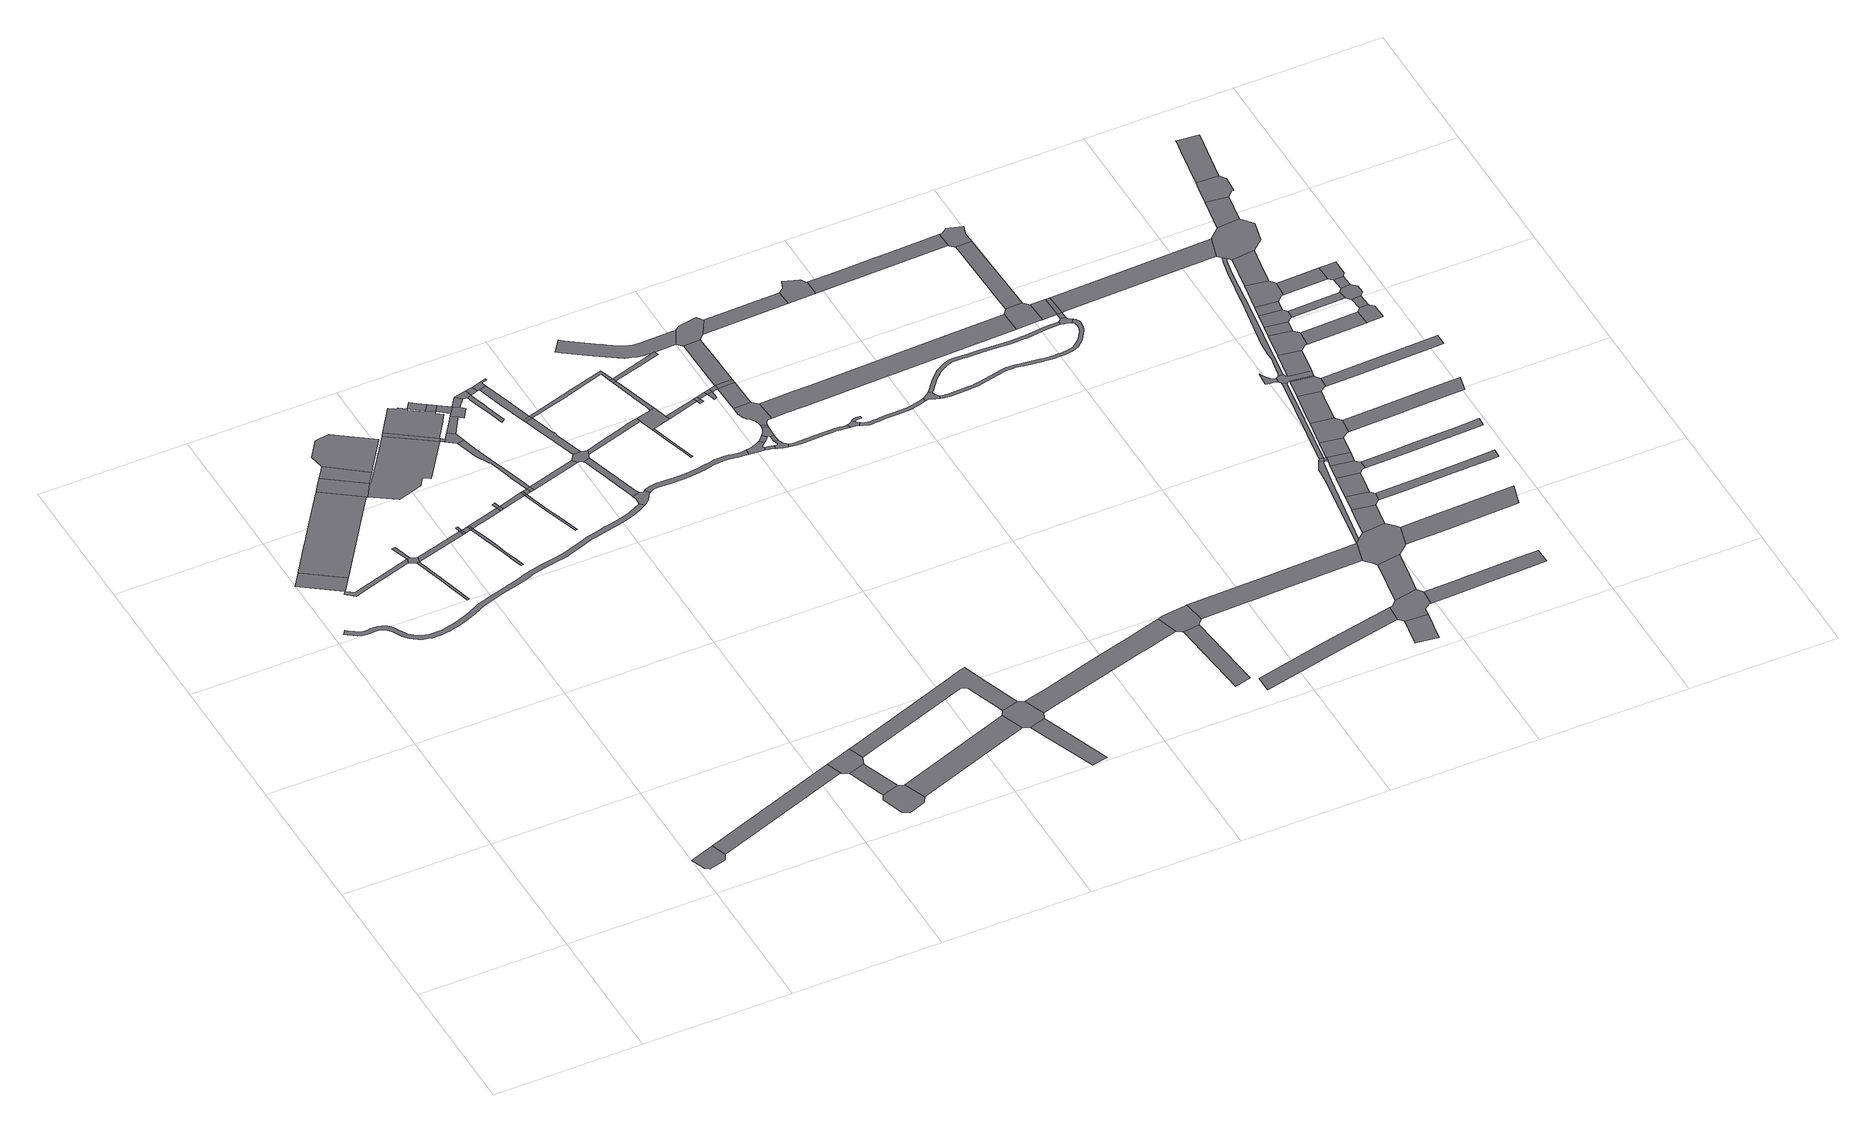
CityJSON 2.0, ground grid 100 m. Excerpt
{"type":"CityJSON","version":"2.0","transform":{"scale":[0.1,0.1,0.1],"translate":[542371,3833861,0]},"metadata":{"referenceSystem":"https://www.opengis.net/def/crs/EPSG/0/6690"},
"CityObjects":{
"road1":{"type":"Road","geometry":[{"type":"MultiSurface","lod":"1","boundaries":[[[0,1,2,3,4,5,6,7,8]]]}]},
"road2":{"type":"Road","attributes":{"RoadStructureAttribute.sectionType":"1"},"geometry":[{"type":"MultiSurface","lod":"1","boundaries":[[[9,10,11,12]]]}]},
"road3":{"type":"Road","attributes":{"RoadStructureAttribute.sectionType":"1"},"geometry":[{"type":"MultiSurface","lod":"1","boundaries":[[[13,14,15,11,16,17,18,19]]]}]},
"road4":{"type":"Road","attributes":{"RoadStructureAttribute.sectionType":"1"},"geometry":[{"type":"MultiSurface","lod":"1","boundaries":[[[20,21,22,23,24,25,26,9,12]]]}]},
"road5":{"type":"Road","geometry":[{"type":"MultiSurface","lod":"1","boundaries":[[[27,28,29,30,13,31]]]}]},
"road6":{"type":"Road","geometry":[{"type":"MultiSurface","lod":"1","boundaries":[[[31,13,19,32,33,34]]]}]},
"road7":{"type":"Road","attributes":{"RoadStructureAttribute.sectionType":"1"},"geometry":[{"type":"MultiSurface","lod":"1","boundaries":[[[32,35,36,37,38,39,40,33]]]}]},
"road8":{"type":"Road","attributes":{"RoadStructureAttribute.sectionType":"1"},"geometry":[{"type":"MultiSurface","lod":"1","boundaries":[[[41,0,8,42]]]}]},
"road9":{"type":"Road","geometry":[{"type":"MultiSurface","lod":"1","boundaries":[[[43,44,23,22,45,46]]]}]},
"road10":{"type":"Road","attributes":{"RoadStructureAttribute.sectionType":"1"},"geometry":[{"type":"MultiSurface","lod":"1","boundaries":[[[47,34,33,48]]]}]},
"road11":{"type":"Road","attributes":{"RoadStructureAttribute.sectionType":"1"},"geometry":[{"type":"MultiSurface","lod":"1","boundaries":[[[49,50,51,43,46,52]]]}]},
"road12":{"type":"Road","attributes":{"RoadStructureAttribute.sectionType":"1"},"geometry":[{"type":"MultiSurface","lod":"1","boundaries":[[[53,54,55,56,57,58,59,60,61,62,63,64,65,66,67,68,69,70,71,72,73,74,75,76,77,78,79,80,81,82,83,84,85,86,87,88,89,90,91,92,93,94,95,96,97,98,99,100,101,102,103,104,105,106,107,108,109,110,111,112,113,114,115,116,117,118,119,120,121,122,123,124,125,126,127,128,129,130,131,132,133,134,135,136,137,138,139,140,141,142,143,144,145,146,147,148,149,150,151,152,153,154,155,156,157,158,159,160,161,162,163,164,165,166,167,168,169,170,171,172,173,174,175,176,177,178,179,180,181,182,183,184,185,186,187,188,189,190,191,192,193,194]]]}]},
"road13":{"type":"Road","geometry":[{"type":"MultiSurface","lod":"1","boundaries":[[[195,196,197,49,52,198,199]]]}]},
"road14":{"type":"Road","geometry":[{"type":"MultiSurface","lod":"1","boundaries":[[[200,47,48,201]]]}]},
"road15":{"type":"Road","geometry":[{"type":"MultiSurface","lod":"1","boundaries":[[[202,203,47,200]]]}]},
"road16":{"type":"Road","attributes":{"RoadStructureAttribute.sectionType":"1"},"geometry":[{"type":"MultiSurface","lod":"1","boundaries":[[[204,200,201,205]]]}]},
"road17":{"type":"Road","attributes":{"RoadStructureAttribute.sectionType":"1"},"geometry":[{"type":"MultiSurface","lod":"1","boundaries":[[[206,207,208,209,210,211,212,213,214,215,216,205]]]}]},
"road18":{"type":"Road","geometry":[{"type":"MultiSurface","lod":"1","boundaries":[[[217,204,205,216]]]}]},
"road19":{"type":"Road","attributes":{"RoadStructureAttribute.sectionType":"1"},"geometry":[{"type":"MultiSurface","lod":"1","boundaries":[[[218,219,220,46,45,221,222,223,224,225]]]}]},
"road20":{"type":"Road","attributes":{"RoadStructureAttribute.sectionType":"1"},"geometry":[{"type":"MultiSurface","lod":"1","boundaries":[[[226,227,217,216,228,229]]]}]},
"road21":{"type":"Road","geometry":[{"type":"MultiSurface","lod":"1","boundaries":[[[230,231,232,41,42,233,234,235,236,237,238]]]}]},
"road22":{"type":"Road","attributes":{"RoadStructureAttribute.sectionType":"1"},"geometry":[{"type":"MultiSurface","lod":"1","boundaries":[[[239,240,241,236,235,242,243,244,245,246]]]}]},
"road23":{"type":"Road","geometry":[{"type":"MultiSurface","lod":"1","boundaries":[[[246,245,247,248,249,250,251,252,253]]]}]},
"road24":{"type":"Road","geometry":[{"type":"MultiSurface","lod":"1","boundaries":[[[254,226,229,255]]]}]},
"road25":{"type":"Road","geometry":[{"type":"MultiSurface","lod":"1","boundaries":[[[256,257,258,259,226,254]]]}]},
"road26":{"type":"Road","geometry":[{"type":"MultiSurface","lod":"1","boundaries":[[[260,218,225,261,262]]]}]},
"road27":{"type":"Road","attributes":{"RoadStructureAttribute.sectionType":"1"},"geometry":[{"type":"MultiSurface","lod":"1","boundaries":[[[263,264,254,255,265,266]]]}]},
"road28":{"type":"Road","geometry":[{"type":"MultiSurface","lod":"1","boundaries":[[[267,268,260,262,269,270,271,272,273,274,275,276,277]]]}]},
"road29":{"type":"Road","geometry":[{"type":"MultiSurface","lod":"1","boundaries":[[[261,225,278,279]]]}]},
"road30":{"type":"Road","geometry":[{"type":"MultiSurface","lod":"1","boundaries":[[[280,263,266,281]]]}]},
"road31":{"type":"Road","attributes":{"RoadStructureAttribute.sectionType":"1"},"geometry":[{"type":"MultiSurface","lod":"1","boundaries":[[[282,283,284,285,286,287,281,266]]]}]},
"road32":{"type":"Road","attributes":{"RoadStructureAttribute.sectionType":"1"},"geometry":[{"type":"MultiSurface","lod":"1","boundaries":[[[288,280,281,289]]]}]},
"road33":{"type":"Road","geometry":[{"type":"MultiSurface","lod":"1","boundaries":[[[290,279,278,291,292,293]]]}]},
"road34":{"type":"Road","attributes":{"RoadStructureAttribute.sectionType":"1"},"geometry":[{"type":"MultiSurface","lod":"1","boundaries":[[[294,295,296,297,298,299,292,291,300,301,302,303,304,288,305]]]}]},
"road35":{"type":"Road","geometry":[{"type":"MultiSurface","lod":"1","boundaries":[[[305,288,289,306]]]}]},
"road36":{"type":"Road","attributes":{"RoadStructureAttribute.sectionType":"1"},"geometry":[{"type":"MultiSurface","lod":"1","boundaries":[[[307,308,276,309,273,310]]]}]},
"road37":{"type":"Road","attributes":{"RoadStructureAttribute.sectionType":"1"},"geometry":[{"type":"MultiSurface","lod":"1","boundaries":[[[311,312,290,293,313,314]]]}]},
"road38":{"type":"Road","geometry":[{"type":"MultiSurface","lod":"1","boundaries":[[[310,273,272,315]]]}]},
"road39":{"type":"Road","attributes":{"RoadStructureAttribute.sectionType":"1"},"geometry":[{"type":"MultiSurface","lod":"1","boundaries":[[[315,272,316,317]]]}]},
"road40":{"type":"Road","geometry":[{"type":"MultiSurface","lod":"1","boundaries":[[[317,316,311,314,318,319,320]]]}]},
"road41":{"type":"Road","attributes":{"RoadStructureAttribute.sectionType":"1"},"geometry":[{"type":"MultiSurface","lod":"1","boundaries":[[[321,305,306,322]]]}]},
"road42":{"type":"Road","attributes":{"RoadStructureAttribute.sectionType":"1"},"geometry":[{"type":"MultiSurface","lod":"1","boundaries":[[[323,317,320,324]]]}]},
"road43":{"type":"Road","attributes":{"RoadStructureAttribute.sectionType":"1"},"geometry":[{"type":"MultiSurface","lod":"1","boundaries":[[[325,253,252,326,327]]]}]},
"road44":{"type":"Road","geometry":[{"type":"MultiSurface","lod":"1","boundaries":[[[328,323,324,329,330]]]}]},
"road45":{"type":"Road","attributes":{"RoadStructureAttribute.sectionType":"1"},"geometry":[{"type":"MultiSurface","lod":"1","boundaries":[[[331,332,333,334,335,336,337,338,339,330,329]]]}]},
"road46":{"type":"Road","attributes":{"RoadStructureAttribute.sectionType":"1"},"geometry":[{"type":"MultiSurface","lod":"1","boundaries":[[[340,341,342,343,344,345,346,347,348,230,238,349,350,351,352,353,354,355,356]]]}]},
"road47":{"type":"Road","attributes":{"RoadStructureAttribute.sectionType":"1"},"geometry":[{"type":"MultiSurface","lod":"1","boundaries":[[[357,358,328,330,359,360]]]}]},
"road48":{"type":"Road","geometry":[{"type":"MultiSurface","lod":"1","boundaries":[[[361,362,363,364,321,322,365,366,367,368,369,370,371,372,373]]]}]},
"road49":{"type":"Road","attributes":{"RoadStructureAttribute.sectionType":"1"},"geometry":[{"type":"MultiSurface","lod":"1","boundaries":[[[374,375,376,377,378,379]]]}]},
"road50":{"type":"Road","geometry":[{"type":"MultiSurface","lod":"1","boundaries":[[[379,378,380,381]]]}]},
"road51":{"type":"Road","attributes":{"RoadStructureAttribute.sectionType":"1"},"geometry":[{"type":"MultiSurface","lod":"1","boundaries":[[[382,383,384,385,386,387,388,381,380,389,390,364,363]]]}]},
"road52":{"type":"Road","geometry":[{"type":"MultiSurface","lod":"1","boundaries":[[[391,392,393,357,360,376,375]]]}]},
"road53":{"type":"Road","attributes":{"RoadStructureAttribute.sectionType":"1"},"geometry":[{"type":"MultiSurface","lod":"1","boundaries":[[[394,369,368,395,396,397,398]]]}]},
"road54":{"type":"Road","geometry":[{"type":"MultiSurface","lod":"1","boundaries":[[[399,398,397,400,53,194,401,402,403,404,405,406,407,408,409,410]]]}]},
"road55":{"type":"Road","attributes":{"RoadStructureAttribute.sectionType":"1"},"geometry":[{"type":"MultiSurface","lod":"1","boundaries":[[[411,412,413,414,415,373,372,416,417,418,419]]]}]},
"road56":{"type":"Road","geometry":[{"type":"MultiSurface","lod":"1","boundaries":[[[356,355,325,327,420,421,422,423,424]]]}]},
"road57":{"type":"Road","attributes":{"RoadStructureAttribute.sectionType":"1"},"geometry":[{"type":"MultiSurface","lod":"1","boundaries":[[[425,426,427,428,379,381,429,430,431,432,433,434]]]}]},
"road58":{"type":"Road","attributes":{"RoadStructureAttribute.sectionType":"1"},"geometry":[{"type":"MultiSurface","lod":"1","boundaries":[[[421,420,435,436]]]}]},
"road59":{"type":"Road","attributes":{"RoadStructureAttribute.sectionType":"1"},"geometry":[{"type":"MultiSurface","lod":"1","boundaries":[[[437,438,439,440,441,442,443,444,445,446,447,448,449,450,451,452,453,454,455,456,457,458,459,460,461,410,409,462,463,464,465,466,467,468,469,470,471,472,473,474,475,476,477,478,479,480,481,482,483,484,485,486,487]]]}]},
"road60":{"type":"Road","attributes":{"RoadStructureAttribute.sectionType":"1"},"geometry":[{"type":"MultiSurface","lod":"1","boundaries":[[[488,489,490,491,492,493,494,495,496,497]]]}]},
"road61":{"type":"Road","geometry":[{"type":"MultiSurface","lod":"1","boundaries":[[[498,499,411,419,500,497,496,501,502,503]]]}]},
"road62":{"type":"Road","attributes":{"RoadStructureAttribute.sectionType":"1"},"geometry":[{"type":"MultiSurface","lod":"1","boundaries":[[[504,505,506,507,499,498]]]}]},
"road63":{"type":"Road","geometry":[{"type":"MultiSurface","lod":"1","boundaries":[[[434,433,506,505]]]}]},
"road64":{"type":"Road","attributes":{"RoadStructureAttribute.sectionType":"1"},"geometry":[{"type":"MultiSurface","lod":"1","boundaries":[[[508,509,503,502,510]]]}]},
"road65":{"type":"Road","attributes":{"RoadStructureAttribute.sectionType":"1"},"geometry":[{"type":"MultiSurface","lod":"1","boundaries":[[[511,512,513,514,515,434,505]]]}]},
"road66":{"type":"Road","geometry":[{"type":"MultiSurface","lod":"1","boundaries":[[[516,517,518,519,520,487,486,521,522,523,524,525,526,527,528]]]}]},
"road67":{"type":"Road","attributes":{"RoadStructureAttribute.sectionType":"1"},"geometry":[{"type":"MultiSurface","lod":"1","boundaries":[[[529,530,531,532,533,534,535,536,537,538,539,540,541,542,543,544,545,546,547,548,549,550,551,552,553,514,554,555,556]]]}]},
"road68":{"type":"Road","geometry":[{"type":"MultiSurface","lod":"1","boundaries":[[[557,508,510,558,559]]]}]},
"road69":{"type":"Road","geometry":[{"type":"MultiSurface","lod":"1","boundaries":[[[560,561,558,510]]]}]},
"road70":{"type":"Road","attributes":{"RoadStructureAttribute.sectionType":"1"},"geometry":[{"type":"MultiSurface","lod":"1","boundaries":[[[562,563,523,522,564,565,566,567,568]]]}]},
"road71":{"type":"Road","attributes":{"RoadStructureAttribute.sectionType":"1"},"geometry":[{"type":"MultiSurface","lod":"1","boundaries":[[[569,570,571,516,528,572,573,574]]]}]},
"road72":{"type":"Road","attributes":{"RoadStructureAttribute.sectionType":"1"},"geometry":[{"type":"MultiSurface","lod":"1","boundaries":[[[575,557,559,576]]]}]},
"road73":{"type":"Road","geometry":[{"type":"MultiSurface","lod":"1","boundaries":[[[577,578,579,580,581,582,583,568,567,584,585,586,587,588,589,590,591,592,593,594]]]}]},
"road74":{"type":"Road","geometry":[{"type":"MultiSurface","lod":"1","boundaries":[[[595,596,597,598,599,576]]]}]},
"road75":{"type":"Road","geometry":[{"type":"MultiSurface","lod":"1","boundaries":[[[600,575,576,599]]]}]},
"road76":{"type":"Road","attributes":{"RoadStructureAttribute.sectionType":"1"},"geometry":[{"type":"MultiSurface","lod":"1","boundaries":[[[601,602,577,594,603,604,605,606]]]}]},
"road77":{"type":"Road","geometry":[{"type":"MultiSurface","lod":"1","boundaries":[[[607,608,609,610,611,569,574,612,613,601,606,614,615]]]}]},
"road78":{"type":"Road","attributes":{"RoadStructureAttribute.sectionType":"1"},"geometry":[{"type":"MultiSurface","lod":"1","boundaries":[[[616,617,618,619,620,424,423,621,622,623,624,625,626]]]}]},
"road79":{"type":"Road","attributes":{"RoadStructureAttribute.sectionType":"1"},"geometry":[{"type":"MultiSurface","lod":"1","boundaries":[[[627,628,607,615,629]]]}]},
"road80":{"type":"Road","attributes":{"RoadStructureAttribute.sectionType":"1"},"geometry":[{"type":"MultiSurface","lod":"1","boundaries":[[[630,600,599,631]]]}]},
"road81":{"type":"Road","geometry":[{"type":"MultiSurface","lod":"1","boundaries":[[[632,633,634,635,636,637,638,639,640,641,642,643,644,645,646,647,648,649,650,651,652,627,629,653,654,655,656,657,658,659,660]]]}]},
"road82":{"type":"Road","attributes":{"RoadStructureAttribute.sectionType":"1"},"geometry":[{"type":"MultiSurface","lod":"1","boundaries":[[[661,662,631,635,634]]]}]},
"road83":{"type":"Road","geometry":[{"type":"MultiSurface","lod":"1","boundaries":[[[663,630,631,662]]]}]},
"road84":{"type":"Road","attributes":{"RoadStructureAttribute.sectionType":"1"},"geometry":[{"type":"MultiSurface","lod":"1","boundaries":[[[664,665,666,667,668,630,663]]]}]},
"road85":{"type":"Road","attributes":{"RoadStructureAttribute.sectionType":"1"},"geometry":[{"type":"MultiSurface","lod":"1","boundaries":[[[669,670,671,672,673,674,675,676,677,678,679,590,589,680,681,682,683,684,685,686,687,688,689,690,691]]]}]},
"road86":{"type":"Road","geometry":[{"type":"MultiSurface","lod":"1","boundaries":[[[692,693,694,695,696,697,556,555,698,699,667,666,700,701,702,703]]]}]},
"road87":{"type":"Road","geometry":[{"type":"MultiSurface","lod":"1","boundaries":[[[704,705,691,690,706,707,708,709,710,711,712,713]]]}]},
"road88":{"type":"Road","geometry":[{"type":"MultiSurface","lod":"1","boundaries":[[[714,715,716,717,718,719,720,721,722,704,713]]]}]},
"road89":{"type":"Road","attributes":{"RoadStructureAttribute.sectionType":"1"},"geometry":[{"type":"MultiSurface","lod":"1","boundaries":[[[723,724,725,726,727,728]]]}]},
"road90":{"type":"Road","attributes":{"RoadStructureAttribute.sectionType":"1"},"geometry":[{"type":"MultiSurface","lod":"1","boundaries":[[[729,703,702,730]]]}]},
"road91":{"type":"Road","geometry":[{"type":"MultiSurface","lod":"1","boundaries":[[[731,732,733,734,616,626,735,724,723,736,737]]]}]},
"road92":{"type":"Road","attributes":{"RoadStructureAttribute.sectionType":"1"},"geometry":[{"type":"MultiSurface","lod":"1","boundaries":[[[738,739,740,741,742,743,744,745,746,747,748,749,750,751,709,708,752,753,754,755,756,757,758,759,760,761,762,763,764,765]]]}]},
"road93":{"type":"Road","attributes":{"RoadStructureAttribute.sectionType":"1"},"geometry":[{"type":"MultiSurface","lod":"1","boundaries":[[[766,767,768,769,770,660,659,771,772,773,774,775,776]]]}]},
"road94":{"type":"Road","geometry":[{"type":"MultiSurface","lod":"1","boundaries":[[[777,778,779,780,738,765,781,782,783,784,785,786,787,788]]]}]},
"road95":{"type":"Road","geometry":[{"type":"MultiSurface","lod":"1","boundaries":[[[789,790,791,792,729,730,793,794,795,796,797]]]}]},
"road96":{"type":"Road","attributes":{"RoadStructureAttribute.sectionType":"1"},"geometry":[{"type":"MultiSurface","lod":"1","boundaries":[[[798,799,800,801,802,803]]]}]},
"road97":{"type":"Road","attributes":{"RoadStructureAttribute.sectionType":"1"},"geometry":[{"type":"MultiSurface","lod":"1","boundaries":[[[804,805,806,807,808,731,737,809,810,811,812]]]}]},
"road98":{"type":"Road","attributes":{"RoadStructureAttribute.sectionType":"1"},"geometry":[{"type":"MultiSurface","lod":"1","boundaries":[[[813,814,815,816,817,818,819,820,821,822,823,824,825,826,827,828,829,830,831,832,833,834,835,836,837,777,788,838,839,840,841,842,843,844,845,846,847,848,849,850,851,852,853,854,855,856,857,858,859,860,861,862,863,864,865]]]}]},
"road99":{"type":"Road","attributes":{"RoadStructureAttribute.sectionType":"1"},"geometry":[{"type":"MultiSurface","lod":"1","boundaries":[[[866,867,868,869,870,871,872,873,874,875,876,877,878,879,880,881,882,883,884,885,886,887,888,889,890,891,892,893,894,895,896,897,898,899,900,901,902,903,904,905,906,907,908,909,910,911,912,913,914,915,916,917,918,919,920,921,922,923,924,925,926,927,928,929,930,931,932,933,934,935,936,937,938,939,785,784]]]}]},
"road100":{"type":"Road","attributes":{"RoadStructureAttribute.sectionType":"1"},"geometry":[{"type":"MultiSurface","lod":"1","boundaries":[[[940,941,942,943,944,945,794,793,946]]]}]},
"road101":{"type":"Road","attributes":{"RoadStructureAttribute.sectionType":"1"},"geometry":[{"type":"MultiSurface","lod":"1","boundaries":[[[947,948,949,950,951,952,953,954]]]}]},
"road102":{"type":"Road","geometry":[{"type":"MultiSurface","lod":"1","boundaries":[[[955,956,957,958,959,798,803,960,961,947,954,962,963,964,965]]]}]},
"road103":{"type":"Road","geometry":[{"type":"MultiSurface","lod":"1","boundaries":[[[966,967,968,969,766,776,970,971,972]]]}]},
"road104":{"type":"Road","attributes":{"RoadStructureAttribute.sectionType":"1"},"geometry":[{"type":"MultiSurface","lod":"1","boundaries":[[[973,974,975,976,977,978,979,980,981,957,956]]]}]},
"road105":{"type":"Road","attributes":{"RoadStructureAttribute.sectionType":"1"},"geometry":[{"type":"MultiSurface","lod":"1","boundaries":[[[982,983,984,985,986,987,967,966]]]}]},
"road106":{"type":"Road","attributes":{"RoadStructureAttribute.sectionType":"1"},"geometry":[{"type":"MultiSurface","lod":"1","boundaries":[[[988,989,972,971,990,991,992]]]}]},
"road107":{"type":"Road","geometry":[{"type":"MultiSurface","lod":"1","boundaries":[[[993,994,995,996,997,804,812,998,999,978,977,1000,1001,1002]]]}]},
"road108":{"type":"Road","geometry":[{"type":"MultiSurface","lod":"1","boundaries":[[[1003,1004,1005,865,864,1006,1007,904,903,1008,1009,1010]]]}]},
"road109":{"type":"Road","attributes":{"RoadStructureAttribute.sectionType":"1"},"geometry":[{"type":"MultiSurface","lod":"1","boundaries":[[[1011,1012,992,1013,1003,1010]]]}]},
"road110":{"type":"Road","geometry":[{"type":"MultiSurface","lod":"1","boundaries":[[[1014,988,992,1012]]]}]},
"road111":{"type":"Road","geometry":[{"type":"MultiSurface","lod":"1","boundaries":[[[1015,1016,1017,1018,940,946,1019,1020,984,983,1021,1022]]]}]},
"road112":{"type":"Road","attributes":{"RoadStructureAttribute.sectionType":"1"},"geometry":[{"type":"MultiSurface","lod":"1","boundaries":[[[1023,1024,1025,1026,1027,1028,1029,804,997,1030,1031,1032,1033,1034]]]}]},
"road113":{"type":"Road","attributes":{"RoadStructureAttribute.sectionType":"1"},"geometry":[{"type":"MultiSurface","lod":"1","boundaries":[[[1035,1036,995,994,1037,1038]]]}]},
"road114":{"type":"Road","geometry":[{"type":"MultiSurface","lod":"1","boundaries":[[[1039,1035,1038,1040,1041,1042,1043,1044]]]}]},
"road115":{"type":"Road","attributes":{"RoadStructureAttribute.sectionType":"1"},"geometry":[{"type":"MultiSurface","lod":"1","boundaries":[[[1045,1046,1039,1044,1047,1048]]]}]},
"road116":{"type":"Road","attributes":{"RoadStructureAttribute.sectionType":"1"},"geometry":[{"type":"MultiSurface","lod":"1","boundaries":[[[1049,1050,1051,1052,1053,1054,1055,1056,1057,1058,965,964,1059,1060,1061,1062]]]}]},
"road117":{"type":"Road","geometry":[{"type":"MultiSurface","lod":"1","boundaries":[[[1063,1023,1034,1064]]]}]},
"road118":{"type":"Road","attributes":{"RoadStructureAttribute.sectionType":"1"},"geometry":[{"type":"MultiSurface","lod":"1","boundaries":[[[1064,1034,1065,1066]]]}]},
"road119":{"type":"Road","geometry":[{"type":"MultiSurface","lod":"1","boundaries":[[[1067,1045,1048,1068,1069,1070,1071,1072,1073]]]}]},
"road120":{"type":"Road","geometry":[{"type":"MultiSurface","lod":"1","boundaries":[[[1066,1065,1067,1073,1074]]]}]},
"road121":{"type":"Road","attributes":{"RoadStructureAttribute.sectionType":"1"},"geometry":[{"type":"MultiSurface","lod":"1","boundaries":[[[1075,1076,1066,1074,1077,1078]]]}]},
"road122":{"type":"Road","attributes":{"RoadStructureAttribute.sectionType":"1"},"geometry":[{"type":"MultiSurface","lod":"1","boundaries":[[[1079,1080,1063,1064,1081,1082,1083]]]}]},
"road123":{"type":"Road","geometry":[{"type":"MultiSurface","lod":"1","boundaries":[[[1084,1075,1078,1085,1086,1087,1088,1089]]]}]},
"road124":{"type":"Road","attributes":{"RoadStructureAttribute.sectionType":"1"},"geometry":[{"type":"MultiSurface","lod":"1","boundaries":[[[1090,1091,1092,1002,1001,1093,1094,1095,1096]]]}]},
"road125":{"type":"Road","geometry":[{"type":"MultiSurface","lod":"1","boundaries":[[[1097,1098,1099,1100,1101,1102,1103,1104,1105,1106]]]}]},
"road126":{"type":"Road","attributes":{"RoadStructureAttribute.sectionType":"1"},"geometry":[{"type":"MultiSurface","lod":"1","boundaries":[[[1107,1108,1084,1089,1109,1110]]]}]},
"road127":{"type":"Road","attributes":{"RoadStructureAttribute.sectionType":"1"},"geometry":[{"type":"MultiSurface","lod":"1","boundaries":[[[1111,1112,1014,1012,1113,1114,1115,1116]]]}]},
"road128":{"type":"Road","geometry":[{"type":"MultiSurface","lod":"1","boundaries":[[[1117,1107,1110,1118,1119,1120,1121]]]}]},
"road129":{"type":"Road","geometry":[{"type":"MultiSurface","lod":"1","boundaries":[[[1122,1123,1124,1106,1105,1079,1083,1125,1126,1127,1128,1129,1130,1131]]]}]},
"road130":{"type":"Road","attributes":{"RoadStructureAttribute.sectionType":"1"},"geometry":[{"type":"MultiSurface","lod":"1","boundaries":[[[1132,1133,1134,1042,1041,1135,1136,1137,1138,1139]]]}]},
"road131":{"type":"Road","attributes":{"RoadStructureAttribute.sectionType":"1"},"geometry":[{"type":"MultiSurface","lod":"1","boundaries":[[[1127,1117,1121,1128]]]}]},
"road132":{"type":"Road","attributes":{"RoadStructureAttribute.sectionType":"1"},"geometry":[{"type":"MultiSurface","lod":"1","boundaries":[[[1140,1131,1130,1141]]]}]},
"road133":{"type":"Road","attributes":{"RoadStructureAttribute.sectionType":"1"},"geometry":[{"type":"MultiSurface","lod":"1","boundaries":[[[1142,1143,1144,1145,1146,1147,1071,1070,1148,1149,1150,1151,1152]]]}]},
"road134":{"type":"Road","geometry":[{"type":"MultiSurface","lod":"1","boundaries":[[[1153,1140,1141,1154,1155,1156,1157,1158]]]}]},
"road135":{"type":"Road","attributes":{"RoadStructureAttribute.sectionType":"1"},"geometry":[{"type":"MultiSurface","lod":"1","boundaries":[[[1159,1160,1161,1162,1163,1164,1165,1166,1167,1168,1124,1123,1169,1170,1171,1172,1173,1174,1175]]]}]},
"road136":{"type":"Road","attributes":{"RoadStructureAttribute.sectionType":"1"},"geometry":[{"type":"MultiSurface","lod":"1","boundaries":[[[1176,1153,1158,1177]]]}]},
"road137":{"type":"Road","geometry":[{"type":"MultiSurface","lod":"1","boundaries":[[[1178,1176,1177,1179,1180,1181,1182,1183,1184]]]}]},
"road138":{"type":"Road","attributes":{"RoadStructureAttribute.sectionType":"1"},"geometry":[{"type":"MultiSurface","lod":"1","boundaries":[[[1185,1186,1187,1087,1086,1188,1189,1190,1191,1192,1193]]]}]},
"road139":{"type":"Road","attributes":{"RoadStructureAttribute.sectionType":"1"},"geometry":[{"type":"MultiSurface","lod":"1","boundaries":[[[1194,1178,1184,1195]]]}]},
"road140":{"type":"Road","geometry":[{"type":"MultiSurface","lod":"1","boundaries":[[[1196,1194,1195,1197,1198,1199,1200,1201]]]}]},
"road141":{"type":"Road","attributes":{"RoadStructureAttribute.sectionType":"1"},"geometry":[{"type":"MultiSurface","lod":"1","boundaries":[[[1202,1156,1155,1203]]]}]},
"road142":{"type":"Road","attributes":{"RoadStructureAttribute.sectionType":"1"},"geometry":[{"type":"MultiSurface","lod":"1","boundaries":[[[1204,1205,1206,1207,1196,1201]]]}]},
"road143":{"type":"Road","attributes":{"RoadStructureAttribute.sectionType":"1"},"geometry":[{"type":"MultiSurface","lod":"1","boundaries":[[[1208,1209,1210,1211,1120,1119,1212,1213,1214,1215]]]}]},
"road144":{"type":"Road","attributes":{"RoadStructureAttribute.sectionType":"1"},"geometry":[{"type":"MultiSurface","lod":"1","boundaries":[[[1216,1181,1180,1217]]]}]},
"road145":{"type":"Road","geometry":[{"type":"MultiSurface","lod":"1","boundaries":[[[1218,1219,1220,1111,1116,1159,1175,1221,1207,1206,1222,1223]]]}]},
"road146":{"type":"Road","attributes":{"RoadStructureAttribute.sectionType":"1"},"geometry":[{"type":"MultiSurface","lod":"1","boundaries":[[[1224,1225,1199,1198,1226]]]}]},
"road147":{"type":"Road","attributes":{"RoadStructureAttribute.sectionType":"1"},"geometry":[{"type":"MultiSurface","lod":"1","boundaries":[[[1227,1219,1218,1228]]]}]},
"road148":{"type":"Road","geometry":[{"type":"MultiSurface","lod":"1","boundaries":[[[1229,1230,1231,1232,1233,1202,1203,1234,1235,1236,1237]]]}]},
"road149":{"type":"Road","attributes":{"RoadStructureAttribute.sectionType":"1"},"geometry":[{"type":"MultiSurface","lod":"1","boundaries":[[[1238,1239,1232,1231]]]}]},
"road150":{"type":"Road","geometry":[{"type":"MultiSurface","lod":"1","boundaries":[[[1240,1241,1242,1243,1244,1245,1216,1217,1246,1247,1239,1238,1248,1249,1250,1251]]]}]},
"road151":{"type":"Road","attributes":{"RoadStructureAttribute.sectionType":"1"},"geometry":[{"type":"MultiSurface","lod":"1","boundaries":[[[1252,1253,1243,1242]]]}]},
"road152":{"type":"Road","geometry":[{"type":"MultiSurface","lod":"1","boundaries":[[[1254,1255,1256,1227,1228,1257,1258,1259,1260,1261,1262]]]}]},
"road153":{"type":"Road","geometry":[{"type":"MultiSurface","lod":"1","boundaries":[[[1263,1264,1265,1224,1226,1266,1267,1253,1252,1268,1269,1270]]]}]},
"road154":{"type":"Road","attributes":{"RoadStructureAttribute.sectionType":"1"},"geometry":[{"type":"MultiSurface","lod":"1","boundaries":[[[1271,1272,1273,1254,1262,1274,1275]]]}]}
},
"vertices":[
[1169,387,0],[1005,328,0],[1040,229,0],[1048,224,0],[1068,211,0],[1069,211,0],[1184,242,0],[1201,278,0],[1205,286,0],
[70,3673,0],[1,3576,0],[246,3402,0],[315,3499,0],
[705,3490,0],[527,3436,0],[297,3366,0],[229,3378,0],[287,3331,0],[418,3371,0],[698,3458,0],
[326,3514,0],[625,3934,0],[739,4095,0],[493,4270,0],[356,4077,0],[224,3891,0],[219,3884,0],
[710,3545,0],[689,3615,0],[664,3612,0],[691,3533,0],[725,3493,0],
[741,3436,0],[759,3436,0],[768,3473,0],
[797,3239,0],[820,3156,0],[861,3003,0],[875,3007,0],[833,3161,0],[811,3243,0],
[2111,723,0],[2149,618,0],
[562,4367,0],[533,4327,0],[747,4090,0],[808,4193,0],
[1097,3567,0],[1106,3533,0],
[625,4455,0],[621,4451,0],[608,4432,0],[866,4275,0],
[2163,3303,0],[2152,3296,0],[2128,3284,0],[2081,3262,0],[2031,3245,0],[2001,3236,0],[1964,3227,0],[1922,3217,0],[1891,3212,0],[1848,3202,0],[1802,3192,0],[1757,3180,0],[1740,3175,0],[1694,3159,0],[1648,3143,0],[1605,3128,0],[1571,3117,0],[1543,3110,0],[1509,3104,0],[1458,3094,0],[1386,3080,0],[1346,3071,0],[1313,3063,0],[1274,3051,0],[1217,3032,0],[1215,3031,0],[1155,3014,0],[1067,2990,0],[1000,2971,0],[943,2953,0],[923,2946,0],[904,2939,0],[890,2933,0],[876,2927,0],[872,2925,0],[843,2911,0],[821,2900,0],[798,2889,0],[703,2856,0],[599,2833,0],[548,2830,0],[518,2832,0],[494,2838,0],[469,2848,0],[449,2860,0],[433,2871,0],[419,2883,0],[406,2896,0],[397,2909,0],[386,2930,0],[374,2951,0],[359,2976,0],[346,2994,0],[330,3011,0],[318,3019,0],[302,3026,0],[279,3034,0],[257,3037,0],[233,3038,0],[215,3033,0],[193,3033,0],[169,3035,0],[152,3041,0],[131,3057,0],[102,3081,0],[87,3093,0],[65,3062,0],[84,3048,0],[96,3042,0],[112,3031,0],[133,3014,0],[159,3004,0],[190,2999,0],[210,2999,0],[233,3002,0],[252,3003,0],[266,3002,0],[281,2997,0],[300,2987,0],[314,2977,0],[324,2967,0],[330,2956,0],[341,2940,0],[354,2914,0],[367,2890,0],[381,2872,0],[400,2851,0],[419,2836,0],[444,2821,0],[468,2810,0],[497,2801,0],[526,2796,0],[551,2794,0],[583,2795,0],[613,2799,0],[646,2805,0],[730,2826,0],[786,2845,0],[810,2855,0],[835,2867,0],[846,2872,0],[857,2877,0],[881,2888,0],[902,2898,0],[922,2907,0],[943,2916,0],[962,2922,0],[993,2932,0],[1071,2954,0],[1156,2976,0],[1197,2988,0],[1233,2999,0],[1277,3014,0],[1315,3026,0],[1340,3033,0],[1369,3041,0],[1400,3048,0],[1433,3054,0],[1495,3064,0],[1540,3073,0],[1571,3079,0],[1592,3086,0],[1617,3094,0],[1664,3110,0],[1708,3127,0],[1739,3138,0],[1767,3145,0],[1797,3153,0],[1829,3161,0],[1858,3168,0],[1885,3174,0],[1905,3177,0],[1917,3179,0],[1946,3186,0],[2000,3199,0],[2037,3209,0],[2068,3220,0],[2094,3229,0],[2119,3239,0],[2143,3251,0],[2166,3263,0],[2189,3277,0],
[793,4692,0],[694,4676,0],[608,4554,0],[898,4319,0],[1038,4518,0],
[1112,3572,0],[1122,3538,0],
[1104,3610,0],[1089,3605,0],
[1154,3584,0],[1165,3550,0],
[1208,3402,0],[1218,3367,0],[1243,3283,0],[1277,3163,0],[1287,3130,0],[1302,3136,0],[1287,3185,0],[1255,3287,0],[1234,3372,0],[1220,3418,0],[1177,3555,0],
[1167,3588,0],
[1069,4533,0],[1018,4461,0],[819,4186,0],[906,3985,0],[1073,4034,0],[1112,4094,0],[1160,4067,0],[1352,4336,0],
[1389,3655,0],[1383,3653,0],[1351,3606,0],[1399,3620,0],
[2291,788,0],[2199,755,0],[2129,730,0],[2153,615,0],[2173,604,0],[2193,593,0],[2307,631,0],[2315,652,0],[2328,685,0],
[2395,383,0],[2392,391,0],[2313,614,0],[2200,573,0],[2279,351,0],[2281,344,0],[2286,331,0],[2399,370,0],
[2264,290,0],[2316,140,0],[2360,118,0],[2361,119,0],[2473,159,0],[2498,201,0],[2441,351,0],
[1411,3660,0],[1421,3627,0],
[1403,3682,0],[1398,3699,0],[1377,3692,0],[1387,3659,0],
[1084,4556,0],[1369,4357,0],[1364,4361,0],
[1578,3711,0],[1520,3693,0],[1501,3651,0],[1588,3676,0],
[1258,4708,0],[1210,4737,0],[1436,4465,0],[1485,4540,0],[1442,4572,0],[1452,4585,0],[1399,4617,0],[1394,4609,0],[1306,4671,0],[1311,4681,0],[1266,4715,0],
[1377,4318,0],[1392,4339,0],
[1592,3715,0],[1603,3679,0],
[1643,3496,0],[1670,3410,0],[1719,3262,0],[1731,3266,0],[1683,3414,0],[1654,3500,0],
[1623,3724,0],[1634,3688,0],
[1426,4386,0],[1440,4272,0],[1487,4284,0],[1469,4355,0],
[1637,3779,0],[1606,3880,0],[1587,3944,0],[1555,4046,0],[1521,4158,0],[1503,4218,0],[1484,4122,0],[1532,4033,0],[1538,4023,0],[1568,3917,0],[1589,3843,0],[1650,3732,0],
[1661,3696,0],
[1382,4703,0],[1345,4729,0],[1329,4668,0],[1434,4667,0],
[1509,4506,0],[1483,4465,0],[1540,4466,0],[1549,4480,0],
[1484,4630,0],
[1525,4531,0],[1559,4576,0],
[1579,4459,0],[1625,4529,0],[1597,4551,0],
[1977,3828,0],[2002,3798,0],
[1608,4646,0],[1647,4612,0],
[3240,639,0],[2880,339,0],[3295,487,0],
[1695,4668,0],[1677,4605,0],[1706,4620,0],
[1684,4582,0],[1702,4520,0],[1727,4441,0],[1764,4318,0],[1785,4339,0],[1748,4468,0],[1732,4528,0],[1726,4548,0],[1712,4590,0],
[3376,712,0],[3287,961,0],[3268,1015,0],[3248,1074,0],[3232,1123,0],[3208,1116,0],[3191,1110,0],[2916,1011,0],[2309,794,0],[2346,691,0],[3132,968,0],[3136,966,0],[3164,952,0],[3166,951,0],[3176,922,0],[3261,679,0],[3377,709,0],
[1744,4680,0],[1724,4675,0],[1725,4625,0],[1757,4635,0],
[2089,3866,0],[2074,3869,0],[2064,3874,0],[2011,3873,0],[2015,3798,0],[2025,3796,0],[2030,3793,0],[2037,3786,0],[2082,3801,0],[2082,3811,0],[2087,3821,0],[2094,3829,0],[2104,3867,0],
[1878,4469,0],[1822,4655,0],[1774,4640,0],[1823,4469,0],[1883,4279,0],[1932,4295,0],
[1890,4257,0],[1940,4272,0],
[2056,3891,0],[2023,3997,0],[1999,4075,0],[2004,4078,0],[1999,4098,0],[1992,4095,0],[1976,4148,0],[1924,4149,0],[1962,4029,0],
[1813,4686,0],[1851,4699,0],[1847,4711,0],
[2196,3418,0],[2045,3771,0],[2153,3400,0],[2159,3379,0],[2211,3394,0],
[2235,3383,0],[2167,3350,0],[2208,3291,0],[2223,3305,0],[2232,3317,0],[2238,3328,0],[2243,3335,0],[2247,3343,0],[2252,3349,0],[2258,3355,0],[2265,3361,0],[2245,3393,0],
[2494,3987,0],[2467,3980,0],[2425,3970,0],[2400,3962,0],[2210,3901,0],[2102,3832,0],[2254,3878,0],[2500,3952,0],[2503,3953,0],
[3340,470,0],[3450,504,0],[3452,507,0],[3471,548,0],[3416,689,0],
[2495,4463,0],[2283,4401,0],[2264,4396,0],[2127,4354,0],[2143,4331,0],[2144,4332,0],[2164,4337,0],[2483,4435,0],[2504,4362,0],[2526,4368,0],
[3520,2,0],[3629,23,0],
[2921,3437,0],[2887,3439,0],[2864,3442,0],[2835,3447,0],[2813,3449,0],[2793,3451,0],[2776,3451,0],[2758,3450,0],[2736,3449,0],[2712,3444,0],[2666,3435,0],[2618,3426,0],[2582,3422,0],[2552,3418,0],[2515,3415,0],[2462,3415,0],[2404,3416,0],[2365,3416,0],[2332,3418,0],[2313,3417,0],[2293,3413,0],[2281,3410,0],[2276,3408,0],[2264,3404,0],[2257,3401,0],[2273,3367,0],[2282,3372,0],[2291,3376,0],[2303,3380,0],[2311,3381,0],[2319,3382,0],[2328,3382,0],[2351,3381,0],[2381,3379,0],[2416,3379,0],[2463,3378,0],[2502,3378,0],[2539,3381,0],[2579,3384,0],[2618,3389,0],[2650,3395,0],[2680,3401,0],[2715,3408,0],[2750,3413,0],[2783,3415,0],[2814,3414,0],[2841,3410,0],[2873,3405,0],[2906,3402,0],[2944,3400,0],[2949,3440,0],
[2568,3729,0],[2573,3712,0],[2596,3643,0],[2627,3531,0],[2637,3534,0],[2606,3646,0],[2589,3704,0],[2580,3733,0],[2544,3856,0],[2532,3852,0],
[2629,4022,0],[2602,4014,0],[2504,3948,0],[2594,3872,0],[2667,3895,0],[2658,3925,0],
[2621,4049,0],[2534,4338,0],[2512,4332,0],[2590,4058,0],
[2876,3987,0],[2861,3982,0],[2883,3962,0],
[2541,4341,0],[2781,4412,0],[2865,4436,0],[2856,4466,0],[2741,4431,0],
[3051,3476,0],[3040,3470,0],[3027,3462,0],[3004,3453,0],[2974,3444,0],[2996,3394,0],[3051,3388,0],[3055,3414,0],[3050,3419,0],[3050,3425,0],[3054,3432,0],[3068,3443,0],[3077,3451,0],
[3022,4581,0],[2817,4577,0],[2793,4578,0],[2771,4581,0],[2748,4587,0],[2726,4595,0],[2704,4604,0],[2687,4613,0],[2669,4623,0],[2654,4634,0],[2640,4644,0],[2611,4665,0],[2571,4694,0],[2420,4801,0],[2392,4821,0],[2329,4733,0],[2360,4711,0],[2514,4601,0],[2638,4517,0],[2673,4498,0],[2712,4484,0],[2747,4474,0],[2780,4468,0],[2808,4466,0],[2836,4465,0],[2864,4466,0],[3001,4469,0],[3056,4581,0],
[2901,3994,0],[2909,3969,0],[2908,3972,0],
[2893,3933,0],[2918,3940,0],
[3087,3407,0],[3083,3408,0],[3067,3384,0],[3074,3383,0],[3099,3378,0],[3110,3375,0],[3116,3401,0],
[3090,3515,0],[3072,3495,0],[3054,3479,0],[3082,3455,0],[3103,3475,0],[3113,3486,0],
[2958,4010,0],[2965,3988,0],
[3133,3438,0],[3136,3415,0],[3139,3409,0],[3141,3402,0],[3137,3398,0],[3134,3398,0],[3127,3398,0],[3123,3369,0],[3140,3363,0],[3154,3357,0],[3168,3354,0],[3170,3353,0],[3188,3349,0],[3196,3375,0],[3184,3386,0],[3173,3400,0],[3164,3418,0],[3159,3432,0],
[2979,3950,0],[2985,3930,0],[3003,3933,0],[3003,3943,0],[3002,3995,0],
[2995,4021,0],
[3132,3483,0],[3133,3440,0],[3158,3438,0],[3157,3445,0],[3156,3465,0],[3157,3482,0],
[3124,3578,0],[3121,3568,0],[3117,3556,0],[3112,3545,0],[3105,3533,0],[3119,3490,0],[3127,3489,0],[3158,3514,0],[3160,3561,0],
[4459,986,0],[4214,916,0],[4009,858,0],[3629,749,0],[3585,737,0],[3607,587,0],[3626,593,0],[3885,667,0],[4244,769,0],[4255,772,0],[4501,841,0],
[3124,3596,0],[3124,3588,0],[3162,3585,0],
[3045,4035,0],[3045,4004,0],
[3204,3773,0],[3168,3804,0],[3165,3807,0],[3049,3804,0],[3050,3768,0],[3050,3750,0],[3053,3732,0],[3058,3719,0],[3063,3708,0],[3065,3703,0],[3068,3699,0],[3073,3693,0],[3079,3687,0],[3087,3679,0],[3095,3670,0],[3102,3661,0],[3109,3650,0],[3114,3642,0],[3119,3632,0],[3121,3623,0],[3123,3608,0],[3164,3597,0],[3168,3604,0],[3172,3611,0],[3178,3615,0],[3185,3619,0],[3193,3622,0],[3211,3623,0],[3205,3773,0],
[3164,3833,0],[3160,4007,0],
[3159,4038,0],
[3157,4093,0],[3153,4265,0],[3148,4439,0],[3036,4434,0],[3044,4040,0],
[3573,3365,0],[3559,3367,0],[3540,3370,0],[3522,3372,0],[3505,3373,0],[3480,3372,0],[3429,3371,0],[3268,3367,0],[3242,3368,0],[3222,3369,0],[3206,3372,0],[3200,3347,0],[3216,3345,0],[3239,3343,0],[3267,3342,0],[3429,3346,0],[3480,3347,0],[3505,3348,0],[3520,3347,0],[3537,3345,0],[3556,3342,0],[3595,3340,0],[3587,3366,0],
[3244,4592,0],[3221,4624,0],[3218,4628,0],[3094,4609,0],[3088,4605,0],[3063,4587,0],[3005,4465,0],[3032,4438,0],[3152,4443,0],[3177,4470,0],[3182,4475,0],[3248,4587,0],
[3625,3382,0],[3603,3370,0],[3627,3336,0],[3641,3333,0],[3650,3330,0],[3663,3352,0],[3651,3359,0],[3644,3364,0],[3643,3368,0],[3645,3373,0],
[3653,3380,0],[3660,3382,0],[3693,3382,0],[3692,3400,0],[3676,3401,0],[3663,3401,0],[3651,3400,0],[3641,3397,0],[3633,3392,0],
[4651,827,0],[4542,812,0],[4551,721,0],[4588,348,0],[4599,241,0],[4709,268,0],
[3760,4600,0],[3763,4490,0],
[4665,1020,0],[4662,1019,0],[4501,999,0],[4494,996,0],[4537,816,0],[4650,831,0],[4685,869,0],
[4099,3374,0],[4062,3362,0],[4017,3350,0],[3992,3344,0],[3971,3341,0],[3887,3339,0],[3826,3339,0],[3791,3336,0],[3771,3335,0],[3748,3333,0],[3727,3332,0],[3712,3333,0],[3694,3337,0],[3678,3343,0],[3667,3320,0],[3687,3314,0],[3708,3308,0],[3726,3307,0],[3749,3308,0],[3773,3310,0],[3792,3311,0],[3827,3314,0],[3887,3314,0],[3973,3316,0],[3997,3320,0],[4023,3325,0],[4070,3338,0],[4100,3348,0],
[4866,3820,0],[4511,3810,0],[3615,3785,0],[3540,3783,0],[3432,3780,0],[3229,3623,0],[3285,3625,0],[3309,3626,0],[3437,3630,0],[4190,3650,0],[4870,3670,0],
[4150,3409,0],[4138,3398,0],[4128,3391,0],[4115,3382,0],[4120,3349,0],[4142,3345,0],[4163,3336,0],[4189,3326,0],[4195,3350,0],[4187,3359,0],[4175,3374,0],[4172,3396,0],
[3816,4683,0],[3798,4629,0],[3791,4623,0],[3767,4605,0],[3949,4495,0],[3949,4608,0],[3946,4611,0],[3924,4643,0],[3920,4649,0],
[5736,453,0],[5258,353,0],[4754,240,0],[4756,127,0],[5259,240,0],[5726,337,0],
[5819,1050,0],[5779,1049,0],[5772,1049,0],[5260,1034,0],[5251,1034,0],[5003,878,0],[5015,878,0],[5253,885,0],[5780,899,0],
[5089,3614,0],[5077,3613,0],[5060,3613,0],[5032,3611,0],[4896,3597,0],[4865,3596,0],[4830,3596,0],[4793,3594,0],[4762,3596,0],[4663,3600,0],[4584,3604,0],[4496,3607,0],[4413,3611,0],[4410,3611,0],[4398,3610,0],[4384,3607,0],[4356,3596,0],[4337,3587,0],[4319,3576,0],[4306,3569,0],[4281,3552,0],[4253,3528,0],[4229,3502,0],[4194,3459,0],[4164,3423,0],[4183,3406,0],[4226,3460,0],[4248,3486,0],[4270,3509,0],[4296,3532,0],[4320,3548,0],[4349,3565,0],[4353,3567,0],[4366,3573,0],[4391,3583,0],[4401,3585,0],[4410,3586,0],[4469,3583,0],[4496,3582,0],[4583,3579,0],[4670,3575,0],[4761,3571,0],[4775,3570,0],[4793,3569,0],[4831,3571,0],[4866,3571,0],[4898,3572,0],[4995,3582,0],[5034,3586,0],[5062,3588,0],[5089,3589,0],[5125,3588,0],[5126,3613,0],
[4211,3320,0],[4233,3318,0],[4259,3315,0],[4388,3319,0],[4422,3321,0],[4442,3324,0],[4475,3330,0],[4585,3354,0],[4647,3367,0],[4666,3369,0],[4688,3369,0],[4716,3367,0],[4762,3360,0],[4768,3359,0],[4834,3350,0],[4874,3344,0],[4908,3339,0],[4944,3335,0],[5004,3335,0],[5032,3337,0],[5063,3341,0],[5082,3344,0],[5109,3353,0],[5135,3367,0],[5156,3384,0],[5181,3409,0],[5210,3451,0],[5223,3473,0],[5230,3488,0],[5236,3508,0],[5241,3533,0],[5243,3548,0],[5243,3550,0],[5242,3562,0],[5241,3564,0],[5238,3575,0],[5229,3587,0],[5215,3597,0],[5195,3572,0],[5209,3558,0],[5212,3548,0],[5213,3543,0],[5214,3538,0],[5212,3514,0],[5206,3497,0],[5201,3485,0],[5189,3464,0],[5162,3425,0],[5139,3403,0],[5121,3388,0],[5099,3376,0],[5076,3368,0],[5059,3366,0],[5030,3362,0],[5028,3362,0],[5003,3360,0],[4946,3360,0],[4912,3363,0],[4878,3369,0],[4800,3380,0],[4765,3385,0],[4751,3387,0],[4719,3392,0],[4689,3394,0],[4665,3394,0],[4643,3391,0],[4580,3378,0],[4470,3355,0],[4438,3348,0],[4420,3346,0],[4387,3344,0],[4260,3340,0],[4236,3343,0],[4215,3345,0],
[4844,4631,0],[4528,4622,0],[4493,4621,0],[4415,4619,0],[4204,4613,0],[3954,4608,0],[4847,4519,0],
[5761,301,0],[5754,262,0],[5748,224,0],[5728,103,0],[5876,79,0],[5887,142,0],[5897,204,0],[5911,292,0],
[5974,489,0],[5949,522,0],[5793,492,0],[5763,462,0],[5758,457,0],[5730,334,0],[5758,304,0],[5920,344,0],[5960,374,0],[5970,374,0],[5978,484,0],
[5009,3863,0],[4899,3860,0],[4899,3856,0],[4895,3852,0],[5025,3674,0],[5050,3675,0],[5044,3826,0],
[5955,560,0],[5983,723,0],[5999,823,0],[5999,824,0],[6003,845,0],[5845,824,0],[5824,690,0],[5818,647,0],[5807,584,0],
[5009,3864,0],[4991,4490,0],[4882,4487,0],[4885,4377,0],[4895,3999,0],[4897,3923,0],
[5145,3829,0],[5060,3827,0],[5065,3676,0],[5114,3678,0],[5150,3679,0],
[6091,1089,0],[6048,1135,0],[5892,1118,0],[5846,1076,0],[5846,1077,0],[5804,873,0],[5821,852,0],[6060,895,0],[6077,910,0],[6116,1061,0],
[5149,3636,0],[5143,3625,0],[5134,3617,0],[5149,3585,0],[5171,3581,0],[5198,3609,0],[5187,3619,0],[5182,3631,0],
[5182,3654,0],[5182,3681,0],[5149,3641,0],
[5177,3830,0],
[4905,4663,0],[4897,4657,0],[4869,4635,0],[4863,4631,0],[4851,4515,0],[4876,4492,0],[4988,4569,0],[5008,4629,0],
[5950,1806,0],[5941,1790,0],[5924,1760,0],[5914,1735,0],[5912,1705,0],[5907,1657,0],[5905,1612,0],[5914,1472,0],[5938,1620,0],[5954,1713,0],[5969,1778,0],[5976,1791,0],
[5926,1328,0],[5911,1237,0],[6062,1225,0],[6074,1304,0],
[5945,1449,0],[6104,1335,0],[6112,1335,0],[6119,1395,0],[6111,1405,0],[6093,1426,0],
[5973,1623,0],[5962,1560,0],[6110,1526,0],[6121,1599,0],
[6755,505,0],[6584,500,0],[6561,500,0],[6536,499,0],[6490,498,0],[6318,493,0],[6303,492,0],[6256,491,0],[6207,490,0],[6168,489,0],[6123,378,0],[6352,385,0],[6600,391,0],[6758,396,0],
[5961,1823,0],[5984,1818,0],
[5999,1783,0],[6004,1814,0],
[5991,1737,0],[6147,1621,0],[6152,1625,0],[6169,1625,0],[6167,1685,0],[6163,1689,0],[6140,1713,0],
[6153,1790,0],
[6025,1947,0],[6007,1835,0],[6160,1836,0],[6173,1923,0],
[6064,2529,0],[6064,2504,0],[6040,2169,0],[6091,2499,0],[6096,2509,0],
[6055,2131,0],[6211,1956,0],[6226,1956,0],[6237,2067,0],[6233,2072,0],[6204,2107,0],
[6887,1083,0],[6532,1072,0],[6325,1066,0],[6099,910,0],[6301,916,0],[6668,927,0],[6843,932,0],
[6033,2586,0],[6008,2611,0],[5995,2633,0],[5985,2660,0],[5976,2565,0],[5988,2555,0],[6003,2553,0],[6033,2553,0],[6051,2544,0],[6058,2579,0],
[6094,2378,0],[6066,2200,0],[6222,2225,0],[6243,2355,0],
[6275,3862,0],[5223,3831,0],[5225,3682,0],[5869,3700,0],[6199,3709,0],[6230,3710,0],
[6116,2512,0],[6276,2380,0],[6286,2380,0],[6293,2459,0],[6266,2489,0],
[6116,2574,0],[6110,2589,0],[6075,2586,0],[6099,2512,0],[6104,2517,0],[6117,2520,0],[6267,2499,0],[6269,2513,0],[6274,2541,0],[6125,2565,0],
[6929,1418,0],[6704,1411,0],[6364,1401,0],[6265,1339,0],[6616,1349,0],[6843,1355,0],[6863,1355,0],[6924,1357,0],
[6156,2757,0],[6305,2733,0],
[6975,1710,0],[6823,1705,0],[6787,1704,0],[6532,1696,0],[6433,1692,0],[6246,1687,0],[6322,1630,0],[6516,1635,0],[6635,1639,0],[6765,1643,0],[6969,1649,0],
[6186,2938,0],[6346,2765,0],[6358,2766,0],[6368,2875,0],[6363,2880,0],[6335,2911,0],
[6256,3684,0],[6245,3645,0],[6223,3545,0],[6200,3402,0],[6172,3212,0],[6116,2893,0],[6109,2784,0],[6109,2744,0],[6107,2722,0],[6085,2606,0],[6110,2602,0],[6162,2957,0],[6197,3187,0],[6244,3528,0],[6260,3613,0],[6267,3643,0],[6276,3664,0],
[6199,3017,0],[6348,2993,0],
[6217,3123,0],[6378,3021,0],[6385,3021,0],[6389,3079,0],[6383,3087,0],[6373,3098,0],[6366,3106,0],
[7039,2091,0],[6814,2085,0],[6499,2074,0],[6393,1962,0],[6524,1965,0],[6598,1967,0],[6641,1969,0],[6844,1976,0],[7014,1981,0],
[6229,3199,0],[6378,3185,0],
[6261,3396,0],[6415,3221,0],[6430,3222,0],[6441,3333,0],[6438,3337,0],[6409,3372,0],
[6758,2886,0],[6761,2776,0],
[6412,3391,0],[6436,3535,0],[6456,3654,0],[6301,3639,0],
[7088,2481,0],[6857,2474,0],[6590,2467,0],[6369,2460,0],[6461,2384,0],[6776,2393,0],[6961,2398,0],[7087,2402,0],
[6739,3089,0],[6748,3029,0],
[6503,3943,0],[6350,3932,0],[6324,3908,0],[6278,3662,0],[6533,3718,0],[6568,3869,0],
[6729,3340,0],[6627,3338,0],[6732,3231,0],
[6389,4167,0],[6536,4149,0],
[6848,2912,0],[6844,2915,0],[6844,2917,0],[6784,2914,0],[6783,2912,0],[6784,2777,0],[6850,2779,0],[6875,2779,0],[6872,2889,0],
[6838,3004,0],[6777,3003,0],
[6851,3102,0],[6838,3114,0],[6829,3122,0],[6766,3117,0],[6758,3109,0],[6749,3099,0],[6758,3020,0],[6766,3012,0],[6847,3013,0],[6855,3022,0],[6865,3033,0],[6863,3092,0],
[6822,3206,0],[6759,3204,0],
[6418,4345,0],[6406,4271,0],[6391,4179,0],[6544,4157,0],[6576,4187,0],[6588,4187,0],[6597,4297,0],[6593,4302,0],[6568,4340,0],
[6842,3344,0],[6768,3342,0],[6754,3341,0],[6745,3218,0],[6749,3214,0],[6829,3215,0],[6838,3226,0],[6845,3233,0],
[6482,4737,0],[6483,4736,0],[6467,4642,0],[6630,4716,0],[6630,4720,0]
]}
